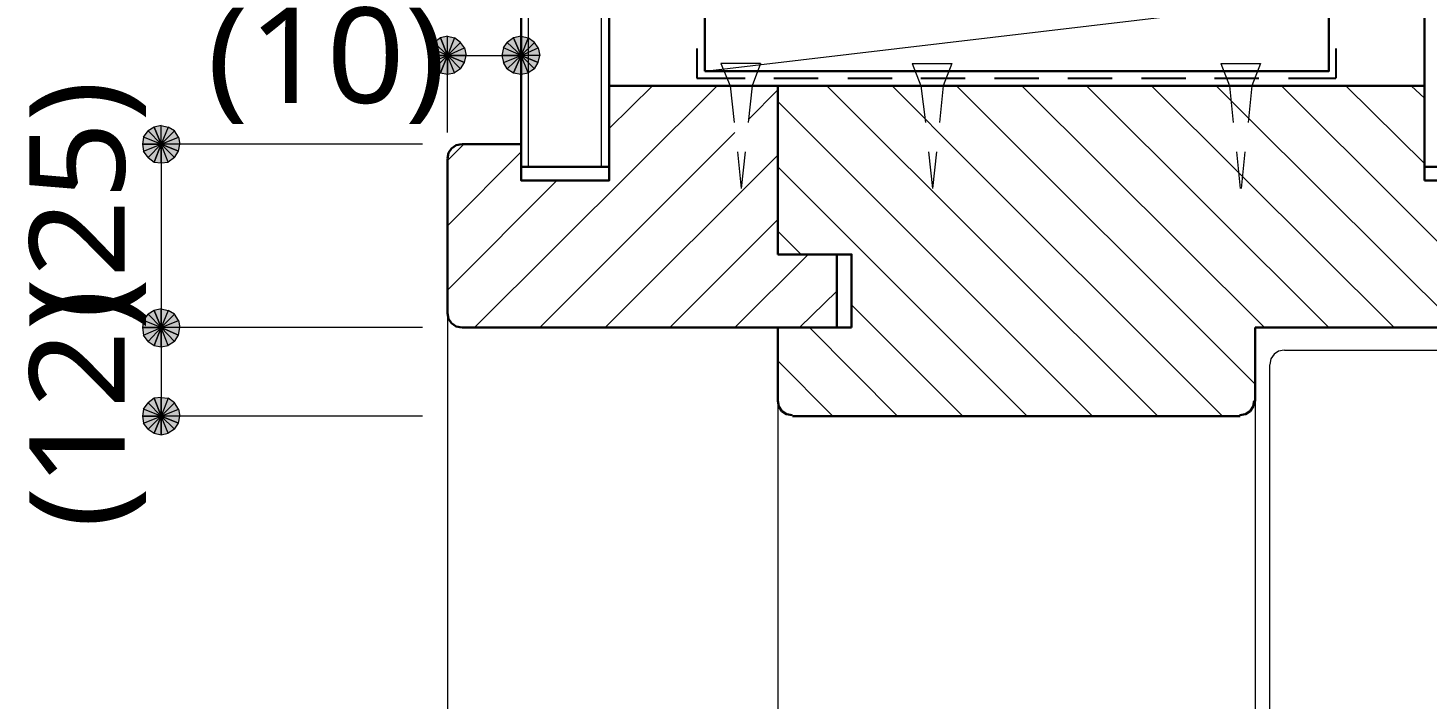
# Model space of a CAD drawing. Header units: millimetres. Extents: x 0 to 420, y 0 to 297.
# Drawn here: x 317.09 to 355.21, y 219.43 to 237.71 of the extents above; entities that cross this region are included whole.
import ezdxf
from ezdxf.enums import TextEntityAlignment as Align

# ---------------------------------------------------------------- set-up
doc = ezdxf.new("R2010")
doc.units = ezdxf.units.MM
doc.styles.add('kst32b', font='NotoSansJP-Variable.ttf')

msp = doc.modelspace()

# ---------------------------------------------------------------- hatches: boundary and pattern name
h = msp.add_hatch(color=7)
h.paths.add_polyline_path([(328.316, 237.448), (328.147, 237.321), (328.507, 236.961), (328.316, 237.448)])
h.paths.add_polyline_path([(328.147, 237.321), (328.507, 236.961), (328.041, 237.172), (328.147, 237.321)])
h.paths.add_polyline_path([(328.507, 236.961), (328.041, 237.172), (327.999, 236.961), (328.507, 236.961)])
h = msp.add_hatch(color=7)
h.paths.add_polyline_path([(328.866, 237.321), (328.697, 237.448), (328.507, 236.961), (328.866, 237.321)])
h.paths.add_polyline_path([(328.697, 237.448), (328.507, 236.961), (328.507, 237.49), (328.697, 237.448)])
h.paths.add_polyline_path([(328.507, 236.961), (328.507, 237.49), (328.316, 237.448), (328.507, 236.961)])
h = msp.add_hatch(color=7)
h.paths.add_polyline_path([(328.972, 236.77), (329.015, 236.961), (328.507, 236.961), (328.972, 236.77)])
h.paths.add_polyline_path([(329.015, 236.961), (328.507, 236.961), (328.972, 237.172), (329.015, 236.961)])
h.paths.add_polyline_path([(328.507, 236.961), (328.972, 237.172), (328.866, 237.321), (328.507, 236.961)])
h = msp.add_hatch(color=7)
h.paths.add_polyline_path([(330.306, 237.448), (330.137, 237.321), (330.518, 236.961), (330.306, 237.448)])
h.paths.add_polyline_path([(330.137, 237.321), (330.518, 236.961), (330.031, 237.172), (330.137, 237.321)])
h.paths.add_polyline_path([(330.518, 236.961), (330.031, 237.172), (329.988, 236.961), (330.518, 236.961)])
h = msp.add_hatch(color=7)
h.paths.add_polyline_path([(330.877, 237.321), (330.708, 237.448), (330.518, 236.961), (330.877, 237.321)])
h.paths.add_polyline_path([(330.708, 237.448), (330.518, 236.961), (330.518, 237.49), (330.708, 237.448)])
h.paths.add_polyline_path([(330.518, 236.961), (330.518, 237.49), (330.306, 237.448), (330.518, 236.961)])
h = msp.add_hatch(color=7)
h.paths.add_polyline_path([(330.983, 236.77), (331.026, 236.961), (330.518, 236.961), (330.983, 236.77)])
h.paths.add_polyline_path([(331.026, 236.961), (330.518, 236.961), (330.983, 237.172), (331.026, 236.961)])
h.paths.add_polyline_path([(330.518, 236.961), (330.983, 237.172), (330.877, 237.321), (330.518, 236.961)])
h = msp.add_hatch(color=7)
h.paths.add_polyline_path([(327.999, 236.961), (328.041, 236.77), (328.507, 236.961), (327.999, 236.961)])
h.paths.add_polyline_path([(328.041, 236.77), (328.507, 236.961), (328.147, 236.601), (328.041, 236.77)])
h.paths.add_polyline_path([(328.507, 236.961), (328.147, 236.601), (328.316, 236.495), (328.507, 236.961)])
for points in [[(328.316, 236.495), (328.507, 236.453), (328.507, 236.961), (328.316, 236.495)], [(330.306, 236.495), (330.518, 236.453), (330.518, 236.961), (330.306, 236.495)], [(320.527, 234.061), (320.717, 234.04), (320.717, 234.548), (320.527, 234.061)], [(320.527, 229.066), (320.717, 229.023), (320.717, 229.553), (320.527, 229.066)], [(320.527, 226.674), (320.717, 226.631), (320.717, 227.139), (320.527, 226.674)]]:
    msp.add_hatch(color=7).paths.add_polyline_path(points)
h = msp.add_hatch(color=7)
h.paths.add_polyline_path([(328.507, 236.453), (328.697, 236.495), (328.507, 236.961), (328.507, 236.453)])
h.paths.add_polyline_path([(328.697, 236.495), (328.507, 236.961), (328.866, 236.601), (328.697, 236.495)])
h.paths.add_polyline_path([(328.507, 236.961), (328.866, 236.601), (328.972, 236.77), (328.507, 236.961)])
h = msp.add_hatch(color=7)
h.paths.add_polyline_path([(329.988, 236.961), (330.031, 236.77), (330.518, 236.961), (329.988, 236.961)])
h.paths.add_polyline_path([(330.031, 236.77), (330.518, 236.961), (330.137, 236.601), (330.031, 236.77)])
h.paths.add_polyline_path([(330.518, 236.961), (330.137, 236.601), (330.306, 236.495), (330.518, 236.961)])
h = msp.add_hatch(color=7)
h.paths.add_polyline_path([(330.518, 236.453), (330.708, 236.495), (330.518, 236.961), (330.518, 236.453)])
h.paths.add_polyline_path([(330.708, 236.495), (330.518, 236.961), (330.877, 236.601), (330.708, 236.495)])
h.paths.add_polyline_path([(330.518, 236.961), (330.877, 236.601), (330.983, 236.77), (330.518, 236.961)])
h = msp.add_hatch(color=7)
h.paths.add_polyline_path([(320.527, 235.013), (320.357, 234.908), (320.717, 234.548), (320.527, 235.013)])
h.paths.add_polyline_path([(320.357, 234.908), (320.717, 234.548), (320.23, 234.738), (320.357, 234.908)])
h.paths.add_polyline_path([(320.717, 234.548), (320.23, 234.738), (320.209, 234.548), (320.717, 234.548)])
h = msp.add_hatch(color=7)
h.paths.add_polyline_path([(321.077, 234.908), (320.908, 235.013), (320.717, 234.548), (321.077, 234.908)])
h.paths.add_polyline_path([(320.908, 235.013), (320.717, 234.548), (320.717, 235.056), (320.908, 235.013)])
h.paths.add_polyline_path([(320.717, 234.548), (320.717, 235.056), (320.527, 235.013), (320.717, 234.548)])
h = msp.add_hatch(color=7)
h.paths.add_polyline_path([(321.183, 234.357), (321.225, 234.548), (320.717, 234.548), (321.183, 234.357)])
h.paths.add_polyline_path([(321.225, 234.548), (320.717, 234.548), (321.183, 234.738), (321.225, 234.548)])
h.paths.add_polyline_path([(320.717, 234.548), (321.183, 234.738), (321.077, 234.908), (320.717, 234.548)])
h = msp.add_hatch(color=7)
h.paths.add_polyline_path([(320.209, 234.548), (320.23, 234.357), (320.717, 234.548), (320.209, 234.548)])
h.paths.add_polyline_path([(320.23, 234.357), (320.717, 234.548), (320.357, 234.188), (320.23, 234.357)])
h.paths.add_polyline_path([(320.717, 234.548), (320.357, 234.188), (320.527, 234.061), (320.717, 234.548)])
h = msp.add_hatch(color=7)
h.paths.add_polyline_path([(320.717, 234.04), (320.908, 234.061), (320.717, 234.548), (320.717, 234.04)])
h.paths.add_polyline_path([(320.908, 234.061), (320.717, 234.548), (321.077, 234.188), (320.908, 234.061)])
h.paths.add_polyline_path([(320.717, 234.548), (321.077, 234.188), (321.183, 234.357), (320.717, 234.548)])
h = msp.add_hatch(color=7)
h.paths.add_polyline_path([(320.527, 230.018), (320.357, 229.912), (320.717, 229.553), (320.527, 230.018)])
h.paths.add_polyline_path([(320.357, 229.912), (320.717, 229.553), (320.23, 229.743), (320.357, 229.912)])
h.paths.add_polyline_path([(320.717, 229.553), (320.23, 229.743), (320.209, 229.553), (320.717, 229.553)])
h = msp.add_hatch(color=7)
h.paths.add_polyline_path([(321.077, 229.912), (320.908, 230.018), (320.717, 229.553), (321.077, 229.912)])
h.paths.add_polyline_path([(320.908, 230.018), (320.717, 229.553), (320.717, 230.061), (320.908, 230.018)])
h.paths.add_polyline_path([(320.717, 229.553), (320.717, 230.061), (320.527, 230.018), (320.717, 229.553)])
h = msp.add_hatch(color=7)
h.paths.add_polyline_path([(321.183, 229.341), (321.225, 229.553), (320.717, 229.553), (321.183, 229.341)])
h.paths.add_polyline_path([(321.225, 229.553), (320.717, 229.553), (321.183, 229.743), (321.225, 229.553)])
h.paths.add_polyline_path([(320.717, 229.553), (321.183, 229.743), (321.077, 229.912), (320.717, 229.553)])
h = msp.add_hatch(color=7)
h.paths.add_polyline_path([(320.209, 229.553), (320.23, 229.341), (320.717, 229.553), (320.209, 229.553)])
h.paths.add_polyline_path([(320.23, 229.341), (320.717, 229.553), (320.357, 229.171), (320.23, 229.341)])
h.paths.add_polyline_path([(320.717, 229.553), (320.357, 229.171), (320.527, 229.066), (320.717, 229.553)])
h = msp.add_hatch(color=7)
h.paths.add_polyline_path([(320.717, 229.023), (320.908, 229.066), (320.717, 229.553), (320.717, 229.023)])
h.paths.add_polyline_path([(320.908, 229.066), (320.717, 229.553), (321.077, 229.171), (320.908, 229.066)])
h.paths.add_polyline_path([(320.717, 229.553), (321.077, 229.171), (321.183, 229.341), (320.717, 229.553)])
h = msp.add_hatch(color=7)
h.paths.add_polyline_path([(320.527, 227.626), (320.357, 227.499), (320.717, 227.139), (320.527, 227.626)])
h.paths.add_polyline_path([(320.357, 227.499), (320.717, 227.139), (320.23, 227.33), (320.357, 227.499)])
h.paths.add_polyline_path([(320.717, 227.139), (320.23, 227.33), (320.209, 227.139), (320.717, 227.139)])
h = msp.add_hatch(color=7)
h.paths.add_polyline_path([(321.077, 227.499), (320.908, 227.626), (320.717, 227.139), (321.077, 227.499)])
h.paths.add_polyline_path([(320.908, 227.626), (320.717, 227.139), (320.717, 227.647), (320.908, 227.626)])
h.paths.add_polyline_path([(320.717, 227.139), (320.717, 227.647), (320.527, 227.626), (320.717, 227.139)])
h = msp.add_hatch(color=7)
h.paths.add_polyline_path([(321.183, 226.949), (321.225, 227.139), (320.717, 227.139), (321.183, 226.949)])
h.paths.add_polyline_path([(321.225, 227.139), (320.717, 227.139), (321.183, 227.33), (321.225, 227.139)])
h.paths.add_polyline_path([(320.717, 227.139), (321.183, 227.33), (321.077, 227.499), (320.717, 227.139)])
h = msp.add_hatch(color=7)
h.paths.add_polyline_path([(320.209, 227.139), (320.23, 226.949), (320.717, 227.139), (320.209, 227.139)])
h.paths.add_polyline_path([(320.23, 226.949), (320.717, 227.139), (320.357, 226.78), (320.23, 226.949)])
h.paths.add_polyline_path([(320.717, 227.139), (320.357, 226.78), (320.527, 226.674), (320.717, 227.139)])
h = msp.add_hatch(color=7)
h.paths.add_polyline_path([(320.717, 226.631), (320.908, 226.674), (320.717, 227.139), (320.717, 226.631)])
h.paths.add_polyline_path([(320.908, 226.674), (320.717, 227.139), (321.077, 226.78), (320.908, 226.674)])
h.paths.add_polyline_path([(320.717, 227.139), (321.077, 226.78), (321.183, 226.949), (320.717, 227.139)])

# ---------------------------------------------------------------- linework, layer by layer
at = {"lineweight": 30}
for points in [[(330.518, 263.758), (330.518, 234.548)], [(332.909, 263.758), (332.909, 236.135)], [(355.113, 263.758), (355.113, 236.135)], [(335.513, 238.548), (335.513, 236.537)], [(335.513, 236.537), (352.51, 236.537), (352.51, 238.548)], [(332.909, 236.135), (332.909, 233.553), (330.518, 233.553), (330.518, 234.548), (328.909, 234.548)], [(332.909, 236.135), (337.503, 236.135), (337.503, 231.542)], [(337.503, 236.135), (355.113, 236.135), (355.113, 233.553)], [(328.898, 234.548), (328.746, 234.517), (328.621, 234.433), (328.537, 234.309), (328.507, 234.156)], [(355.113, 233.553), (357.505, 233.553), (357.505, 234.548), (359.114, 234.548)], [(328.507, 234.146), (328.507, 229.933)], [(332.909, 233.934), (330.518, 233.934)], [(355.113, 233.934), (357.505, 233.934)], [(337.503, 231.542), (339.513, 231.542), (339.513, 229.553)], [(339.111, 231.542), (339.111, 229.553)], [(328.507, 229.944), (328.537, 229.792), (328.621, 229.667), (328.746, 229.583), (328.898, 229.553)], [(339.513, 229.553), (328.909, 229.553)], [(337.503, 229.553), (337.503, 227.542)], [(350.499, 229.553), (359.114, 229.553)], [(350.499, 229.553), (350.499, 227.542)], [(337.503, 227.552), (337.533, 227.4), (337.617, 227.275), (337.742, 227.191), (337.894, 227.161)], [(350.086, 227.161), (350.239, 227.191), (350.363, 227.275), (350.447, 227.4), (350.478, 227.552)], [(337.905, 227.139), (350.097, 227.139)]]:
    msp.add_lwpolyline(points, dxfattribs=at)
at = {"lineweight": 13}
for points in [[(330.708, 263.758), (330.708, 233.934)], [(332.698, 263.758), (332.698, 233.934)], [(335.513, 236.537), (352.51, 238.548)], [(328.507, 234.865), (328.507, 236.961)], [(328.507, 236.961), (330.518, 236.961)], [(337.037, 236.749), (335.957, 236.749), (336.211, 236.135), (336.317, 235.14)], [(337.037, 236.749), (336.804, 236.135), (336.698, 235.14)], [(341.164, 236.749), (342.244, 236.749), (342.011, 236.135), (341.905, 235.14)], [(341.164, 236.749), (341.397, 236.135), (341.524, 235.14)], [(349.568, 236.749), (350.647, 236.749), (350.414, 236.135), (350.308, 235.14)], [(349.568, 236.749), (349.8, 236.135), (349.906, 235.14)], [(329.248, 229.553), (335.852, 236.135)], [(332.909, 234.971), (334.095, 236.135)], [(336.719, 235.225), (337.503, 236.029)], [(347.853, 227.139), (338.836, 236.135)], [(349.61, 227.139), (341.863, 234.887), (341.503, 235.246), (340.614, 236.135)], [(350.499, 228.007), (342.371, 236.135)], [(350.753, 229.553), (344.149, 236.135)], [(352.51, 229.553), (345.906, 236.135)], [(354.288, 229.553), (350.139, 233.68), (350.054, 233.765), (347.684, 236.135)], [(356.045, 229.553), (350.308, 235.267), (349.843, 235.733), (349.441, 236.135)], [(357.822, 229.553), (351.219, 236.135)], [(355.113, 234.019), (352.975, 236.135)], [(355.113, 235.797), (354.753, 236.135)], [(346.075, 227.139), (337.503, 235.712)], [(331.026, 229.553), (336.338, 234.865)], [(327.829, 234.548), (320.717, 234.548)], [(320.717, 234.548), (320.717, 229.553), (320.717, 227.139)], [(328.507, 234.103), (328.951, 234.548)], [(328.507, 232.325), (330.518, 234.336)], [(332.804, 229.553), (337.503, 234.251)], [(336.402, 234.336), (336.508, 233.341)], [(336.613, 234.336), (336.508, 233.341)], [(341.609, 234.336), (341.715, 233.341)], [(341.821, 234.336), (341.715, 233.341)], [(349.991, 234.336), (350.097, 233.341)], [(350.224, 234.336), (350.118, 233.341)], [(344.297, 227.139), (337.503, 233.934)], [(328.507, 230.568), (331.491, 233.553)], [(334.56, 229.553), (337.503, 232.495)], [(338.137, 231.542), (337.503, 232.177)], [(336.338, 229.553), (338.328, 231.542)], [(338.095, 229.553), (339.111, 230.547)], [(328.507, 229.933), (328.507, 194.246)], [(342.54, 227.139), (339.513, 230.166)], [(327.829, 229.553), (320.717, 229.553)], [(340.762, 227.139), (338.37, 229.553)], [(351.293, 228.939), (351.14, 228.908), (351.016, 228.824), (350.932, 228.699), (350.901, 228.547)], [(351.303, 228.939), (358.5, 228.939)], [(339.005, 227.139), (337.503, 228.642)], [(350.901, 194.246), (350.901, 228.537)], [(328.507, 227.923), (328.507, 220.916)], [(337.503, 227.542), (337.503, 194.246)], [(350.499, 227.542), (350.499, 194.246)], [(327.829, 227.139), (320.717, 227.139)]]:
    msp.add_lwpolyline(points, dxfattribs=at)
at = {"lineweight": 0}
for points in [[(328.507, 236.961), (328.041, 237.172), (327.999, 236.961)], [(328.147, 237.321), (328.507, 236.961), (328.041, 237.172)], [(328.316, 237.448), (328.147, 237.321), (328.507, 236.961)], [(328.507, 236.961), (328.507, 237.49), (328.316, 237.448)], [(328.697, 237.448), (328.507, 236.961), (328.507, 237.49)], [(328.866, 237.321), (328.697, 237.448), (328.507, 236.961)], [(328.507, 236.961), (328.972, 237.172), (328.866, 237.321)], [(329.015, 236.961), (328.507, 236.961), (328.972, 237.172)], [(330.518, 236.961), (330.031, 237.172), (329.988, 236.961)], [(330.137, 237.321), (330.518, 236.961), (330.031, 237.172)], [(330.306, 237.448), (330.137, 237.321), (330.518, 236.961)], [(330.518, 236.961), (330.518, 237.49), (330.306, 237.448)], [(330.708, 237.448), (330.518, 236.961), (330.518, 237.49)], [(330.877, 237.321), (330.708, 237.448), (330.518, 236.961)], [(330.518, 236.961), (330.983, 237.172), (330.877, 237.321)], [(331.026, 236.961), (330.518, 236.961), (330.983, 237.172)], [(327.999, 236.961), (328.041, 236.77), (328.507, 236.961)], [(328.041, 236.77), (328.507, 236.961), (328.147, 236.601)], [(328.507, 236.961), (328.147, 236.601), (328.316, 236.495)], [(328.316, 236.495), (328.507, 236.453), (328.507, 236.961)], [(328.507, 236.453), (328.697, 236.495), (328.507, 236.961)], [(328.697, 236.495), (328.507, 236.961), (328.866, 236.601)], [(328.507, 236.961), (328.866, 236.601), (328.972, 236.77)], [(328.972, 236.77), (329.015, 236.961), (328.507, 236.961)], [(329.988, 236.961), (330.031, 236.77), (330.518, 236.961)], [(330.031, 236.77), (330.518, 236.961), (330.137, 236.601)], [(330.518, 236.961), (330.137, 236.601), (330.306, 236.495)], [(330.306, 236.495), (330.518, 236.453), (330.518, 236.961)], [(330.518, 236.453), (330.708, 236.495), (330.518, 236.961)], [(330.708, 236.495), (330.518, 236.961), (330.877, 236.601)], [(330.518, 236.961), (330.877, 236.601), (330.983, 236.77)], [(330.983, 236.77), (331.026, 236.961), (330.518, 236.961)], [(320.357, 234.908), (320.717, 234.548), (320.23, 234.738)], [(320.527, 235.013), (320.357, 234.908), (320.717, 234.548)], [(320.717, 234.548), (320.717, 235.056), (320.527, 235.013)], [(320.908, 235.013), (320.717, 234.548), (320.717, 235.056)], [(321.077, 234.908), (320.908, 235.013), (320.717, 234.548)], [(320.717, 234.548), (321.183, 234.738), (321.077, 234.908)], [(320.717, 234.548), (320.23, 234.738), (320.209, 234.548)], [(320.209, 234.548), (320.23, 234.357), (320.717, 234.548)], [(320.23, 234.357), (320.717, 234.548), (320.357, 234.188)], [(320.717, 234.548), (320.357, 234.188), (320.527, 234.061)], [(320.527, 234.061), (320.717, 234.04), (320.717, 234.548)], [(321.225, 234.548), (320.717, 234.548), (321.183, 234.738)], [(320.717, 234.04), (320.908, 234.061), (320.717, 234.548)], [(320.908, 234.061), (320.717, 234.548), (321.077, 234.188)], [(320.717, 234.548), (321.077, 234.188), (321.183, 234.357)], [(321.183, 234.357), (321.225, 234.548), (320.717, 234.548)], [(320.357, 229.912), (320.717, 229.553), (320.23, 229.743)], [(320.527, 230.018), (320.357, 229.912), (320.717, 229.553)], [(320.717, 229.553), (320.717, 230.061), (320.527, 230.018)], [(320.908, 230.018), (320.717, 229.553), (320.717, 230.061)], [(321.077, 229.912), (320.908, 230.018), (320.717, 229.553)], [(320.717, 229.553), (321.183, 229.743), (321.077, 229.912)], [(320.717, 229.553), (320.23, 229.743), (320.209, 229.553)], [(320.209, 229.553), (320.23, 229.341), (320.717, 229.553)], [(320.23, 229.341), (320.717, 229.553), (320.357, 229.171)], [(320.717, 229.553), (320.357, 229.171), (320.527, 229.066)], [(320.527, 229.066), (320.717, 229.023), (320.717, 229.553)], [(321.225, 229.553), (320.717, 229.553), (321.183, 229.743)], [(320.717, 229.023), (320.908, 229.066), (320.717, 229.553)], [(320.908, 229.066), (320.717, 229.553), (321.077, 229.171)], [(320.717, 229.553), (321.077, 229.171), (321.183, 229.341)], [(321.183, 229.341), (321.225, 229.553), (320.717, 229.553)], [(320.527, 227.626), (320.357, 227.499), (320.717, 227.139)], [(320.717, 227.139), (320.717, 227.647), (320.527, 227.626)], [(320.908, 227.626), (320.717, 227.139), (320.717, 227.647)], [(321.077, 227.499), (320.908, 227.626), (320.717, 227.139)], [(320.717, 227.139), (320.23, 227.33), (320.209, 227.139)], [(320.357, 227.499), (320.717, 227.139), (320.23, 227.33)], [(320.717, 227.139), (321.183, 227.33), (321.077, 227.499)], [(321.225, 227.139), (320.717, 227.139), (321.183, 227.33)], [(320.209, 227.139), (320.23, 226.949), (320.717, 227.139)], [(320.23, 226.949), (320.717, 227.139), (320.357, 226.78)], [(320.717, 227.139), (320.357, 226.78), (320.527, 226.674)], [(320.527, 226.674), (320.717, 226.631), (320.717, 227.139)], [(320.717, 226.631), (320.908, 226.674), (320.717, 227.139)], [(320.908, 226.674), (320.717, 227.139), (321.077, 226.78)], [(320.717, 227.139), (321.077, 226.78), (321.183, 226.949)], [(321.183, 226.949), (321.225, 227.139), (320.717, 227.139)]]:
    msp.add_lwpolyline(points, close=True, dxfattribs=at)
at = {"lineweight": 25}
for points in [[(335.301, 237.151), (335.301, 236.347)], [(352.7, 237.151), (352.7, 236.347)], [(335.301, 236.347), (336.613, 236.347)], [(337.397, 236.347), (338.603, 236.347)], [(339.407, 236.347), (340.614, 236.347)], [(341.397, 236.347), (342.604, 236.347)], [(343.408, 236.347), (344.614, 236.347)], [(345.398, 236.347), (346.604, 236.347)], [(347.409, 236.347), (348.615, 236.347)], [(349.398, 236.347), (350.605, 236.347)], [(351.409, 236.347), (352.7, 236.347)]]:
    msp.add_lwpolyline(points, dxfattribs=at)

# ---------------------------------------------------------------- texts
at = {"style": 'kst32b'}
for s, p, p2 in [('(10)', (321.966, 235.67), (328.463, 235.67)), ('(25)', (319.723, 229.785), (319.723, 236.283)), ('(12)', (319.723, 224.091), (319.723, 230.589))]:
    msp.add_text(s, height=2.5989, dxfattribs=at).set_placement(p, p2, align=Align.FIT)

doc.saveas('drawing.dxf')
